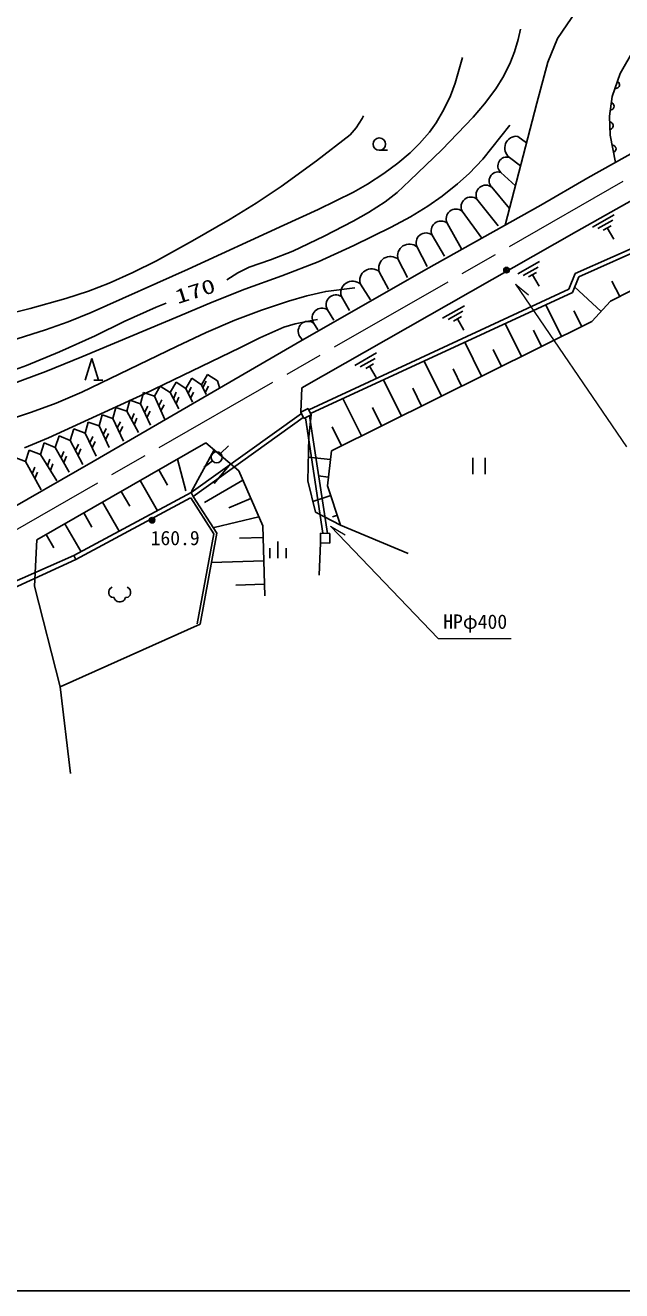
# Model space of a CAD drawing. Units: millimetres, scale not verified. Extents: x 40000 to 680000, y 20000 to 380000.
# Drawn here: x 181084 to 235706, y 205000 to 320970 of the extents above; entities that cross this region are included whole.
import ezdxf
from ezdxf.enums import TextEntityAlignment as Align

# ---------------------------------------------------------------- set-up
doc = ezdxf.new("R2010")
doc.units = ezdxf.units.MM
doc.header["$LTSCALE"] = 1000
doc.header["$PDMODE"] = 32
doc.header["$PDSIZE"] = 500
doc.linetypes.add('CHAIN', pattern=[18.5, 12, -1.5, 3.5, -1.5])
for name, color, linetype, lineweight in [('M-BGD', 7, 'Continuous', 25), ('M-BMK', 2, 'CHAIN', 13), ('M-BMK-SRVR', 3, 'Continuous', 25), ('M-STR-HTXT', 7, 'Continuous', 13), ('M-TTL-BAND', 7, 'Continuous', 25)]:
    doc.layers.add(name, color=color, linetype=linetype, lineweight=lineweight)
doc.layers.add('M-OTRS', color=6, linetype='Continuous')
doc.styles.add('ＭＳ ゴシック', font='')
doc.styles.get('ＭＳ ゴシック').set_extended_font_data('MS Gothic')

msp = doc.modelspace()

# ---------------------------------------------------------------- linework, layer by layer
at = {"layer": 'M-BGD'}
for p, q in [((229835, 319755), (231533, 322254)), ((228942, 317600), (229835, 319755)), ((236886, 318854), (235565, 316562)), ((227943, 313843), (228942, 317600)), ((235565, 316562), (234839, 314458)), ((235387, 315787), (235316, 315841)), ((235439, 315724), (235387, 315787)), ((235482, 315635), (235439, 315724)), ((235462, 315361), (235498, 315467)), ((235499, 315555), (235482, 315635)), ((235498, 315467), (235499, 315555)), ((234839, 314458), (234598, 312629)), ((235088, 315179), (235176, 315178)), ((235176, 315178), (235256, 315195)), ((235256, 315195), (235345, 315238)), ((235345, 315238), (235408, 315291)), ((235408, 315291), (235462, 315361)), ((225030, 302652), (227943, 313843)), ((234672, 313197), (234759, 313213)), ((234759, 313213), (234834, 313246)), ((234843, 313852), (234764, 313891)), ((234834, 313246), (234913, 313306)), ((234907, 313801), (234843, 313852)), ((234968, 313723), (234907, 313801)), ((234913, 313306), (234964, 313370)), ((234964, 313370), (235002, 313450)), ((235000, 313648), (234968, 313723)), ((235017, 313561), (235000, 313648)), ((235002, 313450), (235017, 313561)), ((234598, 312629), (234647, 310916)), ((234697, 312097), (234612, 312123)), ((234768, 312057), (234697, 312097)), ((234840, 311989), (234768, 312057)), ((234884, 311920), (234840, 311989)), ((232600, 306976), (240641, 311510)), ((234633, 311423), (234716, 311453)), ((234647, 310916), (235131, 308403)), ((234716, 311453), (234785, 311497)), ((234785, 311497), (234853, 311569)), ((234853, 311569), (234893, 311640)), ((234915, 311837), (234884, 311920)), ((234893, 311640), (234918, 311725)), ((234918, 311725), (234915, 311837)), ((226203, 310791), (226991, 310187)), ((234911, 309991), (234823, 310003)), ((234987, 309963), (234911, 309991)), ((235069, 309908), (234987, 309963)), ((235124, 309847), (235069, 309908)), ((235167, 309770), (235124, 309847)), ((235188, 309660), (235167, 309770)), ((235177, 309572), (235188, 309660)), ((213509, 309512), (214259, 309512)), ((225429, 308861), (226442, 308078)), ((234955, 309316), (235032, 309359)), ((235032, 309359), (235093, 309413)), ((235093, 309413), (235149, 309495)), ((235149, 309495), (235177, 309572)), ((224626, 307492), (225969, 306258)), ((228309, 304494), (232600, 306976)), ((231577, 302071), (238843, 306172)), ((222454, 305027), (224394, 302594)), ((223823, 306122), (225430, 304187)), ((217778, 298577), (228309, 304494)), ((221084, 303931), (222883, 301461)), ((244614, 304068), (231456, 298224)), ((219715, 302835), (221041, 300469)), ((231767, 297924), (244777, 303703)), ((233023, 302475), (235027, 303606)), ((234887, 303104), (233525, 302335)), ((206402, 287752), (231577, 302071)), ((218346, 301740), (219483, 299808)), ((234026, 302195), (234748, 302603)), ((234387, 302399), (234975, 301357)), ((248365, 302671), (234687, 295679)), ((216976, 300644), (217877, 298864)), ((215241, 299511), (216083, 297872)), ((226184, 298185), (228188, 299315)), ((205875, 291768), (217778, 298577)), ((213505, 298378), (214335, 296786)), ((228048, 298814), (226686, 298045)), ((227187, 297905), (227909, 298313)), ((227548, 298109), (228136, 297067)), ((231456, 298224), (230876, 296784)), ((211770, 297244), (212710, 295805)), ((231188, 296487), (231767, 297924)), ((233823, 294745), (231392, 296994)), ((235542, 296116), (234816, 297536)), ((230876, 296784), (207040, 285744)), ((207202, 285378), (231188, 296487)), ((210034, 296111), (210765, 294821)), ((208759, 294899), (209353, 293932)), ((219299, 294140), (221303, 295271)), ((221163, 294770), (219801, 294001)), ((230209, 292445), (228759, 295363)), ((232042, 293356), (231330, 294789)), ((234687, 295679), (232959, 293811)), ((207484, 293687), (207883, 293061)), ((232959, 293811), (209130, 281971)), ((220302, 293861), (221024, 294268)), ((220663, 294065), (221251, 293023)), ((226543, 290623), (225044, 293641)), ((206209, 292475), (206433, 292172)), ((228376, 291534), (227639, 293018)), ((196023, 286070), (205875, 291768)), ((222877, 288802), (221328, 291920)), ((224710, 289713), (223948, 291247)), ((186571, 288436), (187171, 290436)), ((187171, 290436), (187771, 288436)), ((211259, 289807), (213262, 290938)), ((213123, 290437), (211760, 289668)), ((212262, 289528), (212983, 289935)), ((219211, 286980), (217612, 290199)), ((197234, 288030), (197765, 288976)), ((197765, 288976), (198674, 288385)), ((212622, 289732), (213210, 288690)), ((221044, 287891), (220257, 289475)), ((187371, 288436), (188171, 288436)), ((192913, 286968), (193444, 287913)), ((193444, 287913), (194354, 287322)), ((194354, 287322), (194885, 288267)), ((194885, 288267), (195794, 287676)), ((195794, 287676), (196325, 288621)), ((195794, 287676), (196391, 286427)), ((196006, 287232), (196285, 287809)), ((196325, 288621), (197234, 288030)), ((197234, 288030), (197637, 287145)), ((197353, 287770), (197642, 288341)), ((197560, 287315), (197849, 287886)), ((198674, 288385), (198884, 287787)), ((206402, 287752), (206332, 285515)), ((215545, 285159), (213896, 288478)), ((217378, 286069), (216566, 287704)), ((190374, 285612), (190647, 286628)), ((190647, 286628), (191644, 286290)), ((191644, 286290), (191917, 287306)), ((191917, 287306), (192913, 286968)), ((192913, 286968), (193859, 284841)), ((193305, 286087), (193599, 286656)), ((194354, 287322), (195144, 285823)), ((194655, 286749), (194911, 287337)), ((194889, 286307), (195144, 286894)), ((196222, 286781), (196500, 287358)), ((211879, 283337), (210180, 286757)), ((187291, 280994), (196023, 286070)), ((189104, 284934), (189378, 285950)), ((189378, 285950), (190374, 285612)), ((190374, 285612), (191453, 283646)), ((190817, 284804), (191063, 285396)), ((191644, 286290), (192537, 284312)), ((192008, 285483), (192299, 286054)), ((192214, 285027), (192505, 285598)), ((193508, 285630), (193803, 286199)), ((196266, 278143), (206381, 285406)), ((206992, 285851), (206332, 285515)), ((206596, 284923), (206332, 285515)), ((207255, 285260), (206992, 285851)), ((213712, 284248), (212875, 285933)), ((186565, 283578), (186838, 284594)), ((186838, 284594), (187835, 284256)), ((187835, 284256), (188108, 285272)), ((187835, 284256), (188761, 282277)), ((188108, 285272), (189104, 284934)), ((189104, 284934), (190083, 282843)), ((189509, 284070), (189792, 284644)), ((189721, 283617), (190004, 284191)), ((191058, 284366), (191304, 284957)), ((196455, 277790), (206547, 285033)), ((207255, 285260), (206596, 284923)), ((208348, 274417), (206742, 284998)), ((207052, 283249), (207255, 285260)), ((208756, 274395), (207118, 285189)), ((210046, 282426), (209184, 284162)), ((183832, 282287), (184171, 283338)), ((184171, 283338), (185199, 282932)), ((185199, 282932), (185538, 283984)), ((185538, 283984), (186565, 283578)), ((186565, 283578), (187580, 281474)), ((186986, 282706), (187262, 283284)), ((188213, 283447), (188497, 284022)), ((188425, 282994), (188709, 283569)), ((206945, 279219), (207052, 283249)), ((181098, 280995), (181437, 282047)), ((181437, 282047), (182465, 281641)), ((182137, 273811), (197609, 282699)), ((182465, 281641), (182804, 282693)), ((182804, 282693), (183832, 282287)), ((183832, 282287), (185112, 280020)), ((184373, 281328), (184612, 281922)), ((185199, 282932), (186353, 280718)), ((185683, 282003), (185942, 282589)), ((185914, 281559), (186173, 282145)), ((187203, 282256), (187480, 282833)), ((198368, 282059), (196299, 278252)), ((197609, 282699), (200646, 280137)), ((198969, 281722), (199691, 282415)), ((209130, 281971), (208764, 278771)), ((178209, 275776), (187291, 280994)), ((180071, 281402), (181098, 280995)), ((181098, 280995), (182543, 278396)), ((182465, 281641), (183978, 279227)), ((183115, 280603), (183327, 281208)), ((183381, 280180), (183592, 280784)), ((184619, 280892), (184858, 281486)), ((195030, 281218), (195794, 278291)), ((198214, 281068), (197426, 280452)), ((199887, 280777), (198376, 278987)), ((209038, 281171), (207003, 281404)), ((222075, 281330), (222075, 279830)), ((223215, 279830), (223215, 281330)), ((181723, 279870), (181966, 280463)), ((181966, 279433), (182209, 280026)), ((193311, 280231), (194118, 278826)), ((200646, 280137), (202829, 275095)), ((208855, 279571), (207908, 279679)), ((191592, 279243), (193178, 276483)), ((201010, 279297), (197502, 277243)), ((207658, 276355), (206945, 279219)), ((208764, 278771), (209967, 275173)), ((185517, 272364), (196266, 278143)), ((196226, 277667), (185706, 272012)), ((188154, 277268), (189684, 274605)), ((189873, 278255), (190652, 276899)), ((198355, 274358), (196237, 277649)), ((196266, 278143), (196455, 277790)), ((196455, 277790), (198630, 274412)), ((201737, 277616), (199721, 276743)), ((209064, 277871), (207418, 277321)), ((186435, 276280), (187186, 274973)), ((209967, 275173), (207658, 276355)), ((209666, 276073), (209225, 275925)), ((184716, 275293), (186190, 272726)), ((202465, 275936), (198395, 274953)), ((202829, 275095), (203011, 268678)), ((209967, 275173), (216159, 272548)), ((181930, 269574), (182137, 273811)), ((182997, 274305), (183696, 273088)), ((196830, 266130), (198355, 274358)), ((198630, 274412), (197086, 266083)), ((202859, 274026), (200697, 273964)), ((208110, 274430), (208114, 273550)), ((208972, 274383), (208110, 274430)), ((208972, 274383), (208976, 273502)), ((203466, 273047), (203466, 272147)), ((204216, 273647), (204216, 272147)), ((204966, 273047), (204966, 272147)), ((207998, 270577), (208114, 273550)), ((208976, 273502), (208114, 273550)), ((173970, 267272), (185517, 272364)), ((185706, 272012), (174246, 266739)), ((185517, 272364), (185706, 272012)), ((202920, 271887), (198136, 271751)), ((184265, 260333), (181930, 269574)), ((188770, 269238), (188730, 269078)), ((188730, 269078), (188730, 268918)), ((188890, 269399), (188770, 269238)), ((189050, 269479), (188890, 269399)), ((190570, 269398), (190410, 269479)), ((190690, 269238), (190570, 269398)), ((190730, 269078), (190690, 269238)), ((190730, 268918), (190730, 269078)), ((202980, 269747), (200359, 269673)), ((188730, 268918), (188770, 268758)), ((188770, 268758), (188850, 268638)), ((188850, 268638), (188970, 268558)), ((188970, 268558), (189130, 268518)), ((189130, 268518), (189210, 268518)), ((189210, 268518), (189250, 268398)), ((189250, 268398), (189330, 268278)), ((189330, 268278), (189490, 268158)), ((189490, 268158), (189650, 268118)), ((189650, 268118), (189810, 268118)), ((189810, 268118), (189930, 268158)), ((189930, 268158), (190090, 268238)), ((190090, 268238), (190170, 268318)), ((190170, 268318), (190210, 268398)), ((190210, 268398), (190250, 268518)), ((190250, 268518), (190330, 268518)), ((190330, 268518), (190490, 268558)), ((190490, 268558), (190610, 268638)), ((190610, 268638), (190690, 268758)), ((190690, 268758), (190730, 268918)), ((197086, 266083), (184265, 260333)), ((185230, 252386), (184265, 260333))]:
    msp.add_line(p, q, dxfattribs=at)
for points in [[(199528, 297654), (200549, 298292), (201591, 298797), (203555, 299464), (205598, 300284), (208451, 301637), (211124, 303016), (212524, 303802), (214035, 304779), (215138, 305651), (216317, 306733), (219227, 309571), (222115, 312539), (223151, 313760), (224182, 315153), (224824, 316175), (225463, 317424), (225884, 318525), (226211, 319680), (226432, 320606)], [(171200, 290044), (173760, 290512), (176489, 291117), (179760, 292050), (182937, 293059), (185009, 293800), (187101, 294657), (195991, 298622), (204750, 302662), (207918, 304104), (211149, 305692), (212420, 306406), (213931, 307382), (215217, 308339), (216320, 309281), (217181, 310125), (218101, 311184), (218716, 312032), (219428, 313239), (220019, 314513), (220443, 315655), (221129, 318005)], [(178211, 294183), (181523, 295004), (184800, 295922), (186884, 296614), (188751, 297338), (190939, 298319), (193088, 299397), (196396, 301204), (199857, 303213), (202241, 304681), (204516, 306210), (207748, 308558), (210851, 310944), (211384, 311578), (211924, 312423), (212070, 312673)], [(179771, 288062), (182959, 289247), (186250, 290580), (195250, 294331), (198189, 295600), (201196, 296789), (204588, 297999), (207910, 299297), (211184, 300797), (214587, 302470), (216349, 303418), (217947, 304395), (219263, 305310), (220674, 306432), (221733, 307398), (222981, 308698), (225461, 311831)], [(179371, 284755), (181655, 285505), (183902, 286352), (186264, 287354), (194936, 291547), (197649, 292828), (200270, 293955), (202705, 294865), (205178, 295679), (206869, 296181), (208594, 296584), (211255, 296922)], [(168181, 288532), (170169, 288247), (172359, 288045), (173671, 288028), (175070, 288122), (176458, 288331), (177777, 288635), (179497, 289169), (181187, 289797), (184205, 291033), (187491, 292496), (190150, 293821), (193062, 295149), (193989, 295501)], [(180995, 282244), (183219, 283157), (192003, 287195), (200730, 291419), (202572, 292342), (204770, 293309), (205812, 293614), (207186, 293893), (207840, 294005)]]:
    msp.add_lwpolyline(points, dxfattribs=at)
for centre, radius in [((213509, 310082), 570), ((198609, 281376), 500), ((192698, 275613), 250), ((192698, 275613), 150), ((192698, 275613), 50)]:
    msp.add_circle(centre, radius, dxfattribs=at)
for centre, radius, start, end in [((226071, 309723), 1075, 82.95892, 233.32008), ((225182, 308086), 814, 72.30071, 226.93994), ((224379, 306717), 814, 72.30071, 226.93994), ((223262, 305420), 899, 51.33964, 205.97887), ((221893, 304325), 899, 51.33964, 205.97887), ((220523, 303229), 899, 51.33964, 205.97887), ((219154, 302134), 899, 51.33964, 205.97887), ((217784, 301038), 899, 51.33964, 205.97887), ((216257, 299851), 1071, 47.80081, 198.49208), ((214521, 298717), 1071, 47.80081, 198.49208), ((212786, 297584), 1071, 47.80081, 198.49208), ((211050, 296451), 1071, 47.80081, 198.49208), ((209533, 295362), 902, 56.22961, 210.86885), ((208258, 294149), 902, 56.22961, 210.86885), ((206983, 292937), 902, 56.22961, 210.86885)]:
    msp.add_arc(centre, radius, start, end, dxfattribs=at)
at = {"layer": 'M-BMK'}
msp.add_line((177308, 273070), (250675, 315185), dxfattribs=at)
at = {"layer": 'M-BMK-SRVR'}
msp.add_circle((225156, 298532), 165, dxfattribs=at)
at = {"layer": 'M-OTRS'}
msp.add_point((225156, 298532), dxfattribs=at)
at = {"layer": 'M-STR-HTXT'}
for p, q in [((225970, 297261), (227163, 296259)), ((225970, 297261), (236146, 282352)), ((209026, 275071), (210368, 274279)), ((209026, 275071), (218911, 264762)), ((218911, 264762), (225572, 264762))]:
    msp.add_line(p, q, dxfattribs=at)
at = {"layer": 'M-TTL-BAND'}
msp.add_line((40000, 205000), (579000, 205000), dxfattribs=at)

# ---------------------------------------------------------------- texts
at = {"layer": 'M-BGD', "style": 'ＭＳ ゴシック', "width": 1.4}
msp.add_text('170', height=1320, rotation=17.599, dxfattribs=at).set_placement((195154, 295034), align=Align.BOTTOM_LEFT)
at = {"layer": 'M-BGD', "style": 'ＭＳ ゴシック'}
msp.add_text('160.9', height=1320, rotation=359.999, dxfattribs=at).set_placement((192563, 272927), align=Align.BOTTOM_LEFT)
at = {"layer": 'M-STR-HTXT', "style": 'ＭＳ ゴシック'}
msp.add_text('HPφ400', height=1320, rotation=359.999, dxfattribs=at).set_placement((219361, 265262), align=Align.BOTTOM_LEFT)

doc.saveas('drawing.dxf')
